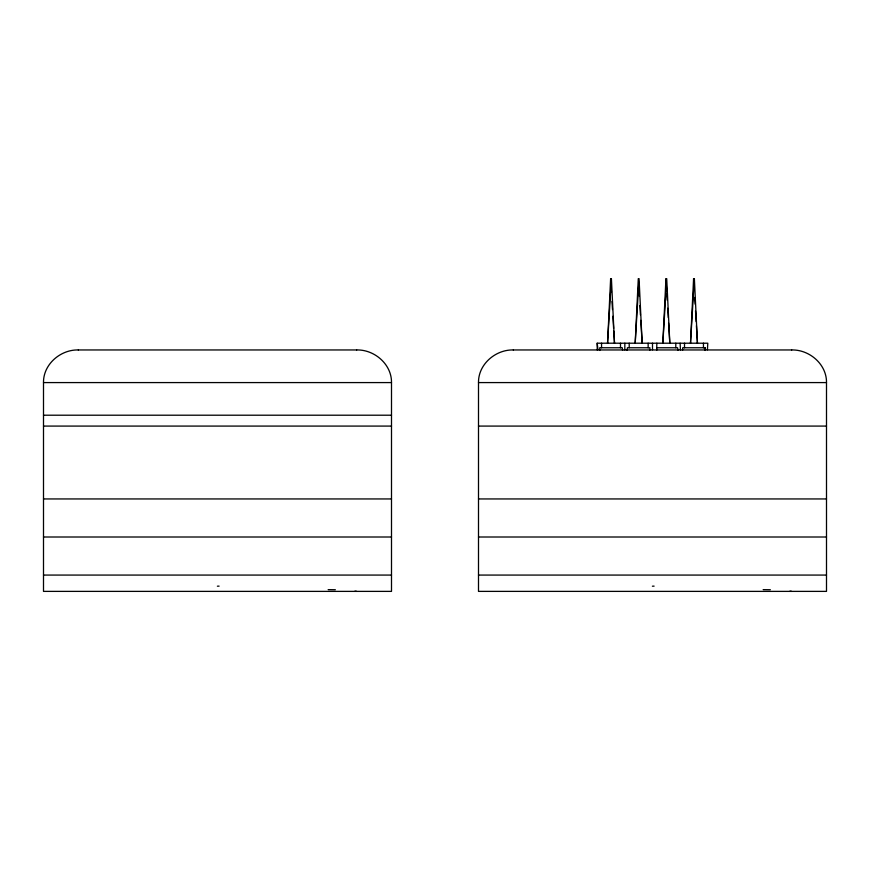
<?xml version="1.0" encoding="UTF-8"?>
<svg xmlns="http://www.w3.org/2000/svg" width="870" height="870" viewBox="0 0 870 870"><rect width="100%" height="100%" fill="white"/><g stroke="black" fill="none" stroke-linecap="round" stroke-linejoin="round"><path stroke-width="1.3" d="M624.812 349.914L624.845 343.204M356.559 349.957C374.372 349.414 391.783 364.269 391.5 382.582L391.5 591.382L43.5 591.382L43.5 382.582C43.217 364.269 60.628 349.414 78.441 349.957M791.559 349.957C809.372 349.435 826.783 364.258 826.5 382.582L826.5 591.382L478.5 591.382L478.5 382.582C478.217 364.258 495.628 349.435 513.441 349.957M707.408 349.794L707.799 343.204L597.201 343.204L597.233 349.947M649.77 350.305L649.923 347.761L627.422 347.761L627.085 350.371M656.676 350.403L656.85 343.204M682.526 350.371L682.722 347.761L705.233 347.761L705.331 350.327M656.85 347.761L677.578 347.761L678.024 350.371M78.3 349.957L356.7 349.957M513.3 349.957L791.7 349.957M43.5 382.582L391.5 382.582M478.5 382.582L826.5 382.582M43.5 415.207L391.5 415.207M43.5 426.082L391.5 426.082M478.5 426.082L826.5 426.082M43.5 498.945L391.5 498.945M478.5 498.945L826.5 498.945M43.5 537.007L391.5 537.007M478.5 537.007L826.5 537.007M43.5 575.07L391.5 575.07M478.5 575.07L826.5 575.07M622.583 350.371L622.278 347.761L599.767 347.761L599.767 350.469M597.201 343.204L597.951 349.74M694.151 288.035L693.586 278.617L690.497 343.204L694.369 278.617L697.457 343.204L696.413 325.717M694.717 297.453L695.119 304.185M695.521 310.905L696.174 321.672M666.659 290.721L665.941 278.617L662.842 343.204L666.714 278.617L669.813 343.204L668.595 323.02M666.822 293.418L667.225 300.139M667.714 308.219L668.28 317.637M639.33 296.104L638.286 278.617L635.187 343.204L639.058 278.617L642.158 343.204L640.788 320.334M639.896 305.522L640.461 314.951M611.447 292.07L610.631 278.617L607.543 343.204L611.414 278.617L614.503 343.204L613.785 331.1M612.001 301.488L612.491 309.568M612.893 316.288L613.622 328.403M680.155 343.204L680.405 349.914M705.233 347.761L705.233 350.469M703.449 343.204L703.449 347.761M684.505 343.204L684.505 347.761M675.794 343.204L675.794 347.761M652.5 343.204L652.5 349.794M648.15 343.204L648.15 347.761M629.206 343.204L629.206 347.761M620.495 343.204L620.495 347.761M601.551 343.204L601.551 347.761M654.099 586.13A162.625 2.099 -2.1 0 1 652.391 586.195M789.96 591.154A145.257 5.742 0.8 0 1 791.678 591.393M770.352 589.729A162.625 3.241 1.8 0 1 763.153 589.643M219.099 586.13A162.625 2.099 -2.1 0 1 217.391 586.195M354.96 591.154A145.257 5.742 0.8 0 1 356.678 591.393M335.352 589.729A162.625 3.241 1.8 0 1 328.153 589.643"/></g></svg>
